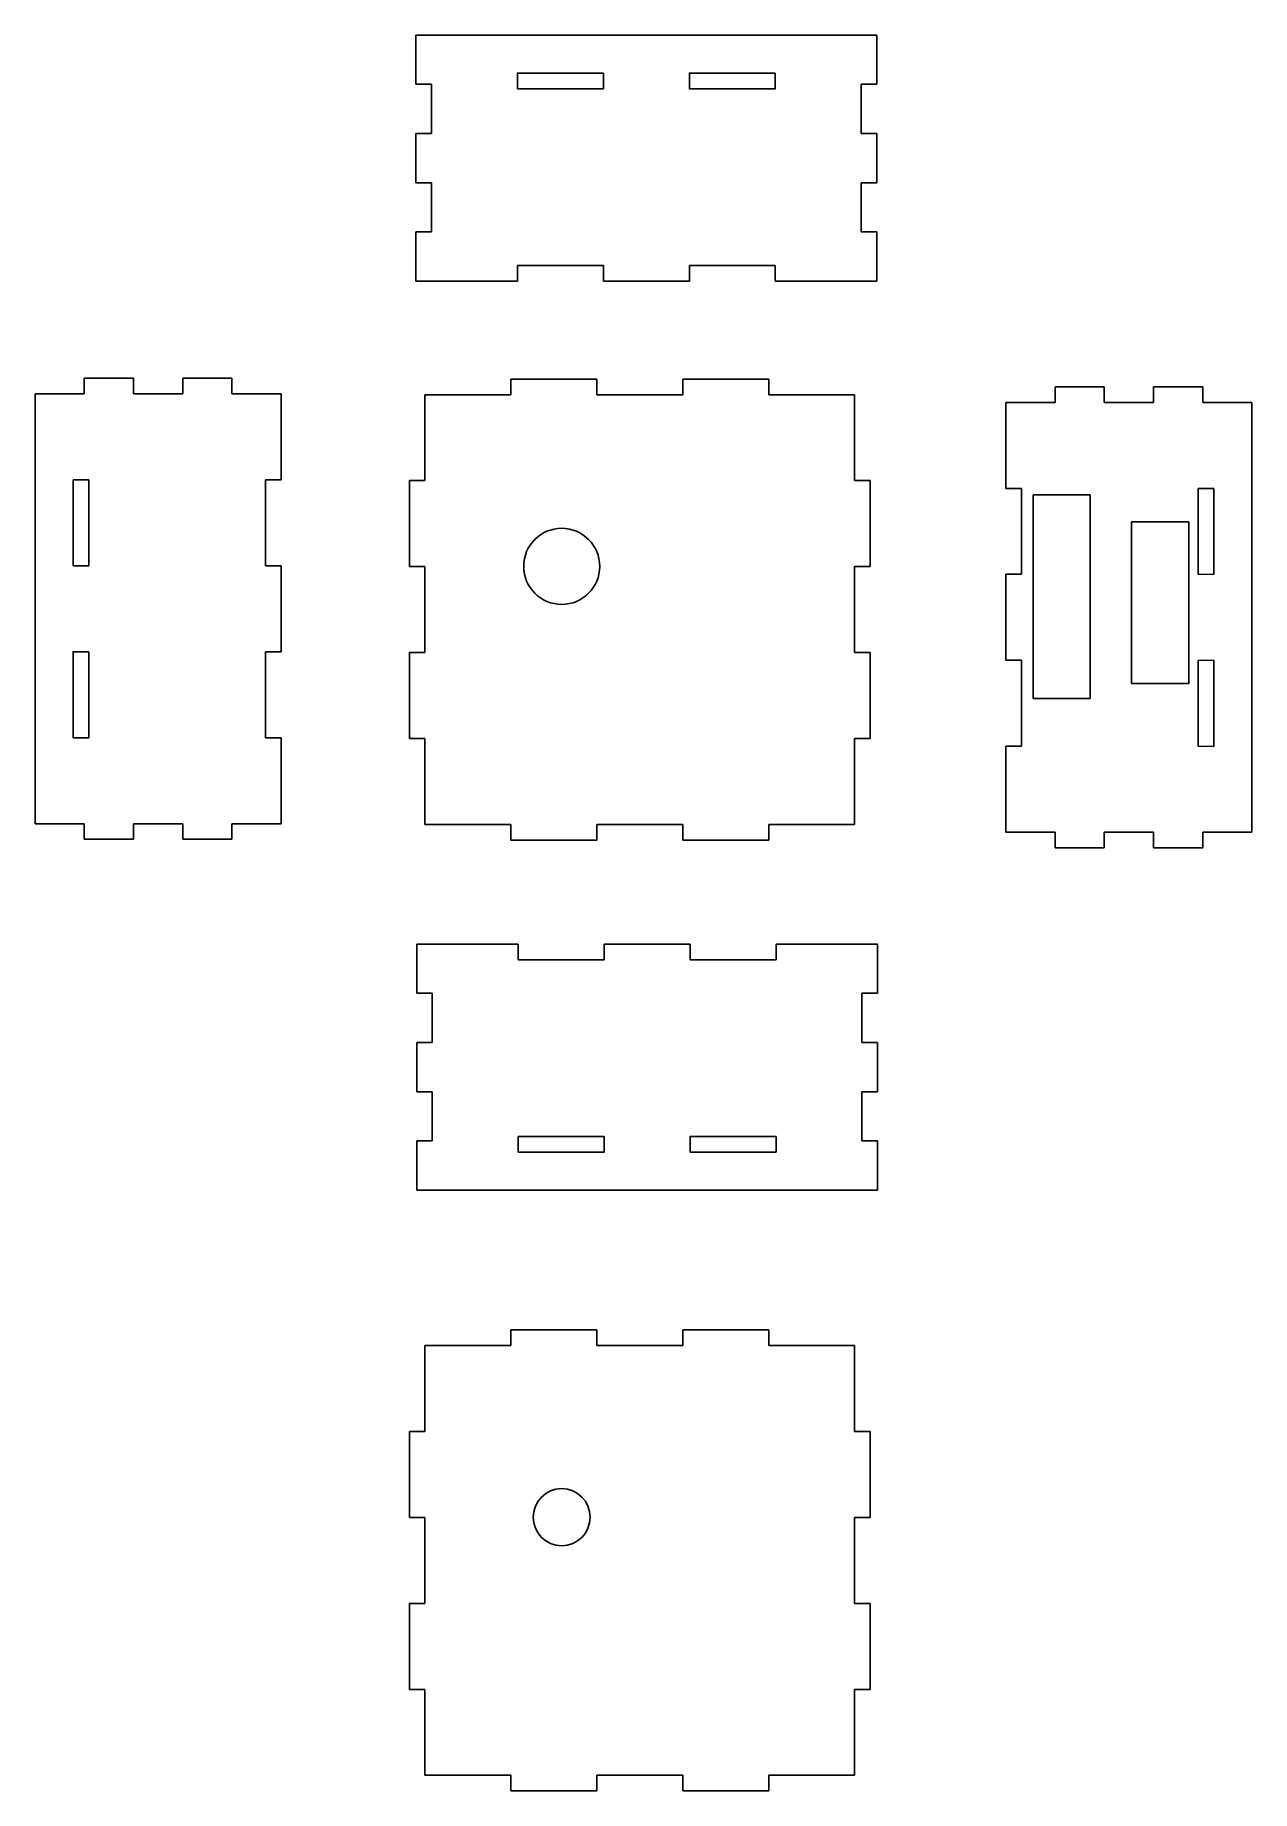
# Model space of a CAD drawing. Header units: millimetres. Extents: x 293 to 933, y -499 to 424.
import ezdxf

# ---------------------------------------------------------------- set-up
doc = ezdxf.new("R2010")
doc.units = ezdxf.units.MM
doc.layers.get('0').update_dxf_attribs({"linetype": 'CONTINUOUS'})

msp = doc.modelspace()

# ---------------------------------------------------------------- linework, layer by layer
for p, q in [((492.93, 398.52), (492.93, 424.4)), ((492.93, 424.4), (735.33, 424.4)), ((735.33, 424.4), (735.33, 398.52)), ((501.13, 398.52), (492.93, 398.52)), ((501.13, 372.64), (501.13, 398.52)), ((735.33, 398.52), (727.13, 398.52)), ((727.13, 398.52), (727.13, 372.64)), ((492.93, 372.64), (501.13, 372.64)), ((492.93, 346.76), (492.93, 372.64)), ((727.13, 372.64), (735.33, 372.64)), ((735.33, 372.64), (735.33, 346.76)), ((501.13, 346.76), (492.93, 346.76)), ((501.13, 320.88), (501.13, 346.76)), ((735.33, 346.76), (727.13, 346.76)), ((727.13, 346.76), (727.13, 320.88)), ((492.93, 320.88), (501.13, 320.88)), ((492.93, 295), (492.93, 320.88)), ((727.13, 320.88), (735.33, 320.88)), ((735.33, 320.88), (735.33, 295)), ((546.33, 303.2), (546.33, 295)), ((591.53, 303.2), (546.33, 303.2)), ((591.53, 295), (591.53, 303.2)), ((636.73, 303.2), (636.73, 295)), ((681.93, 303.2), (636.73, 303.2)), ((681.93, 295), (681.93, 303.2)), ((546.33, 295), (492.93, 295)), ((636.73, 295), (591.53, 295)), ((735.33, 295), (681.93, 295)), ((318.49, 235.72), (318.49, 243.92)), ((318.49, 243.92), (344.37, 243.92)), ((344.37, 243.92), (344.37, 235.72)), ((370.25, 243.92), (396.13, 243.92)), ((370.25, 235.72), (370.25, 243.92)), ((396.13, 243.92), (396.13, 235.72)), ((588.07, 243.51), (542.87, 243.51)), ((542.87, 243.51), (542.87, 235.31)), ((588.07, 235.31), (588.07, 243.51)), ((633.27, 243.51), (633.27, 235.31)), ((678.47, 243.51), (633.27, 243.51)), ((678.47, 235.31), (678.47, 243.51)), ((292.61, 235.72), (318.49, 235.72)), ((292.61, 9.72), (292.61, 235.72)), ((344.37, 235.72), (370.25, 235.72)), ((396.13, 235.72), (422.01, 235.72)), ((422.01, 235.72), (422.01, 190.52)), ((542.87, 235.31), (497.67, 235.31)), ((497.67, 235.31), (497.67, 190.11)), ((633.27, 235.31), (588.07, 235.31)), ((723.67, 235.31), (678.47, 235.31)), ((723.67, 190.11), (723.67, 235.31)), ((803.21, 186.05), (803.21, 231.25)), ((803.21, 231.25), (829.09, 231.25)), ((829.09, 239.45), (854.97, 239.45)), ((829.09, 231.25), (829.09, 239.45)), ((854.97, 239.45), (854.97, 231.25)), ((854.97, 231.25), (880.85, 231.25)), ((880.85, 239.45), (906.73, 239.45)), ((880.85, 231.25), (880.85, 239.45)), ((906.73, 239.45), (906.73, 231.25)), ((906.73, 231.25), (932.61, 231.25)), ((932.61, 231.25), (932.61, 5.25)), ((413.81, 190.52), (413.81, 145.32)), ((422.01, 190.52), (413.81, 190.52)), ((497.67, 190.11), (489.47, 190.11)), ((489.47, 190.11), (489.47, 144.91)), ((731.87, 190.11), (723.67, 190.11)), ((731.87, 144.91), (731.87, 190.11)), ((811.41, 186.05), (803.21, 186.05)), ((811.41, 140.85), (811.41, 186.05)), ((413.81, 145.32), (422.01, 145.32)), ((422.01, 145.32), (422.01, 100.12)), ((489.47, 144.91), (497.67, 144.91)), ((497.67, 144.91), (497.67, 99.71)), ((723.67, 99.71), (723.67, 144.91)), ((723.67, 144.91), (731.87, 144.91)), ((803.21, 95.65), (803.21, 140.85)), ((803.21, 140.85), (811.41, 140.85)), ((422.01, 100.12), (413.81, 100.12)), ((413.81, 100.12), (413.81, 54.92)), ((489.47, 99.71), (489.47, 54.51)), ((497.67, 99.71), (489.47, 99.71)), ((731.87, 99.71), (723.67, 99.71)), ((731.87, 54.51), (731.87, 99.71)), ((811.41, 95.65), (803.21, 95.65)), ((811.41, 50.45), (811.41, 95.65)), ((413.81, 54.92), (422.01, 54.92)), ((422.01, 54.92), (422.01, 9.72)), ((489.47, 54.51), (497.67, 54.51)), ((497.67, 54.51), (497.67, 9.31)), ((723.67, 9.31), (723.67, 54.51)), ((723.67, 54.51), (731.87, 54.51)), ((803.21, 50.45), (811.41, 50.45)), ((803.21, 5.25), (803.21, 50.45)), ((318.49, 9.72), (292.61, 9.72)), ((318.49, 1.52), (318.49, 9.72)), ((370.25, 9.72), (344.37, 9.72)), ((344.37, 9.72), (344.37, 1.52)), ((370.25, 1.52), (370.25, 9.72)), ((396.13, 9.72), (396.13, 1.52)), ((422.01, 9.72), (396.13, 9.72)), ((497.67, 9.31), (542.87, 9.31)), ((542.87, 9.31), (542.87, 1.11)), ((588.07, 1.11), (588.07, 9.31)), ((588.07, 9.31), (633.27, 9.31)), ((633.27, 9.31), (633.27, 1.11)), ((678.47, 1.11), (678.47, 9.31)), ((678.47, 9.31), (723.67, 9.31)), ((344.37, 1.52), (318.49, 1.52)), ((396.13, 1.52), (370.25, 1.52)), ((542.87, 1.11), (588.07, 1.11)), ((633.27, 1.11), (678.47, 1.11)), ((829.09, 5.25), (803.21, 5.25)), ((829.09, -2.95), (829.09, 5.25)), ((880.85, 5.25), (854.97, 5.25)), ((854.97, 5.25), (854.97, -2.95)), ((880.85, -2.95), (880.85, 5.25)), ((906.73, 5.25), (906.73, -2.95)), ((932.61, 5.25), (906.73, 5.25)), ((854.97, -2.95), (829.09, -2.95)), ((906.73, -2.95), (880.85, -2.95)), ((493.33, -79.48), (493.33, -53.6)), ((493.33, -53.6), (546.73, -53.6)), ((546.73, -53.6), (546.73, -61.8)), ((591.93, -53.6), (637.13, -53.6)), ((591.93, -61.8), (591.93, -53.6)), ((637.13, -53.6), (637.13, -61.8)), ((682.33, -53.6), (735.73, -53.6)), ((682.33, -61.8), (682.33, -53.6)), ((735.73, -53.6), (735.73, -79.48)), ((546.73, -61.8), (591.93, -61.8)), ((637.13, -61.8), (682.33, -61.8)), ((501.53, -79.48), (493.33, -79.48)), ((501.53, -105.36), (501.53, -79.48)), ((727.53, -79.48), (727.53, -105.36)), ((735.73, -79.48), (727.53, -79.48)), ((493.33, -131.24), (493.33, -105.36)), ((493.33, -105.36), (501.53, -105.36)), ((727.53, -105.36), (735.73, -105.36)), ((735.73, -105.36), (735.73, -131.24)), ((501.53, -131.24), (493.33, -131.24)), ((501.53, -157.12), (501.53, -131.24)), ((727.53, -131.24), (727.53, -157.12)), ((735.73, -131.24), (727.53, -131.24)), ((493.33, -157.12), (501.53, -157.12)), ((493.33, -183), (493.33, -157.12)), ((727.53, -157.12), (735.73, -157.12)), ((735.73, -157.12), (735.73, -183)), ((735.73, -183), (493.33, -183)), ((542.87, -256.49), (542.87, -264.69)), ((588.07, -256.49), (542.87, -256.49)), ((588.07, -264.69), (588.07, -256.49)), ((633.27, -256.49), (633.27, -264.69)), ((678.47, -256.49), (633.27, -256.49)), ((678.47, -264.69), (678.47, -256.49)), ((542.87, -264.69), (497.67, -264.69)), ((497.67, -264.69), (497.67, -309.89)), ((633.27, -264.69), (588.07, -264.69)), ((723.67, -264.69), (678.47, -264.69)), ((723.67, -309.89), (723.67, -264.69)), ((497.67, -309.89), (489.47, -309.89)), ((489.47, -309.89), (489.47, -355.09)), ((731.87, -309.89), (723.67, -309.89)), ((731.87, -355.09), (731.87, -309.89)), ((489.47, -355.09), (497.67, -355.09)), ((497.67, -355.09), (497.67, -400.29)), ((723.67, -400.29), (723.67, -355.09)), ((723.67, -355.09), (731.87, -355.09)), ((489.47, -400.29), (489.47, -445.49)), ((497.67, -400.29), (489.47, -400.29)), ((731.87, -400.29), (723.67, -400.29)), ((731.87, -445.49), (731.87, -400.29)), ((489.47, -445.49), (497.67, -445.49)), ((497.67, -445.49), (497.67, -490.69)), ((723.67, -445.49), (731.87, -445.49)), ((723.67, -490.69), (723.67, -445.49)), ((497.67, -490.69), (542.87, -490.69)), ((542.87, -490.69), (542.87, -498.89)), ((588.07, -498.89), (588.07, -490.69)), ((588.07, -490.69), (633.27, -490.69)), ((633.27, -490.69), (633.27, -498.89)), ((678.47, -498.89), (678.47, -490.69)), ((678.47, -490.69), (723.67, -490.69)), ((542.87, -498.89), (588.07, -498.89)), ((633.27, -498.89), (678.47, -498.89))]:
    msp.add_line(p, q)
for points in [[(591.53, 404.4), (546.33, 404.4), (546.33, 396.2), (591.53, 396.2)], [(681.93, 404.4), (636.73, 404.4), (636.73, 396.2), (681.93, 396.2)], [(312.61, 190.58), (312.61, 145.38), (320.81, 145.32), (320.81, 190.52)], [(912.61, 186.05), (904.41, 186.05), (904.41, 140.85), (912.61, 140.78)], [(847.63, 75.62), (817.63, 75.62), (817.63, 182.62), (847.63, 182.62)], [(899.36, 168.42), (869.36, 168.42), (869.36, 83.42), (899.36, 83.42)], [(320.81, 100.12), (312.61, 100.18), (312.61, 54.92), (320.81, 54.92)], [(904.41, 50.45), (912.61, 50.38), (912.61, 95.58), (904.41, 95.65)], [(546.73, -154.8), (546.73, -163), (591.93, -163), (591.93, -154.8)], [(682.33, -163), (682.33, -154.8), (637.13, -154.8), (637.13, -163)]]:
    msp.add_lwpolyline(points, close=True)
for centre, radius in [((569.58, 145.04), 20), ((569.58, -354.96), 15)]:
    msp.add_circle(centre, radius)

doc.saveas('drawing.dxf')
